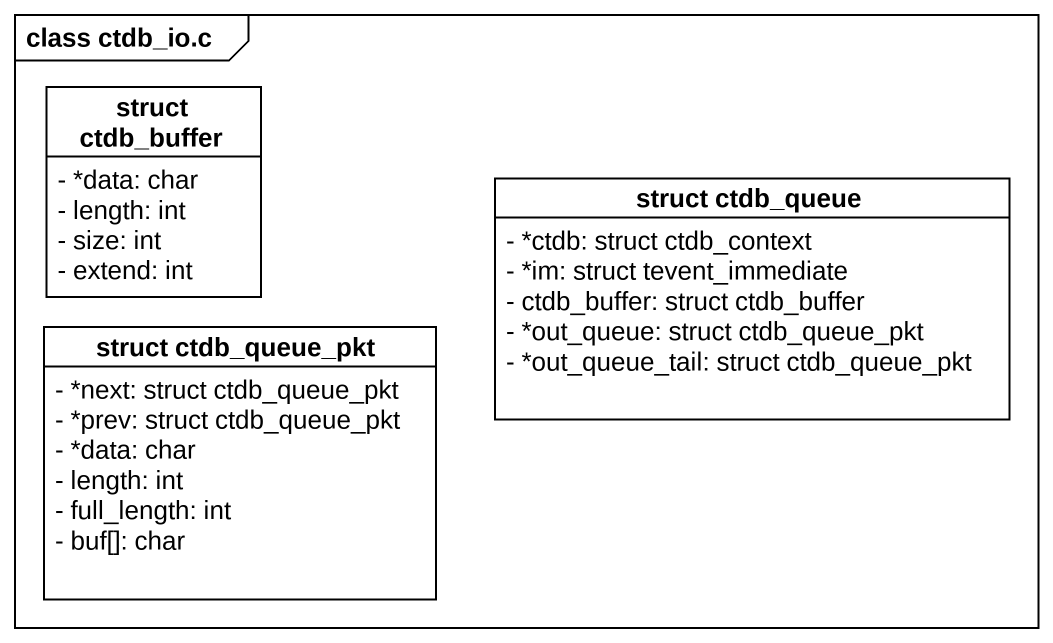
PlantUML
@startuml
mainframe class ctdb_io.c
hide circle
hide empty members
skinparam classAttributeIconSize 0
class "struct ctdb_buffer" as struct_ctdb_buffer {
  - *data: char
  - length: int
  - size: int
  - extend: int
}
class "struct ctdb_queue" as struct_ctdb_queue {
  - *ctdb: struct ctdb_context
  - *im: struct tevent_immediate
  - ctdb_buffer: struct ctdb_buffer
  - *out_queue: struct ctdb_queue_pkt
  - *out_queue_tail: struct ctdb_queue_pkt
}
class "struct ctdb_queue_pkt" as struct_ctdb_queue_pkt {
  - *next: struct ctdb_queue_pkt
  - *prev: struct ctdb_queue_pkt
  - *data: char
  - length: int
  - full_length: int
  - buf[]: char
}
@enduml
